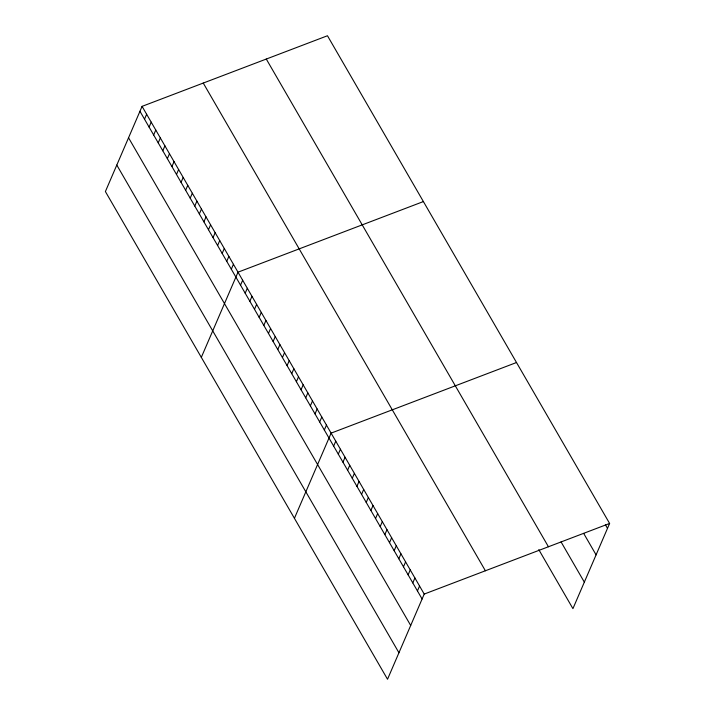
<?xml version="1.0" encoding="UTF-8"?>
<svg xmlns="http://www.w3.org/2000/svg" width="715" height="715" viewBox="0 0 715 715"><rect width="100%" height="100%" fill="white"/><g stroke="black" fill="none" stroke-linecap="round" stroke-linejoin="round"><path stroke-width="1.07" d="M142.071 106.365L105.391 191.548L387.53 679.25L424.218 594.076L609.609 523.452L327.47 35.75L142.071 106.365L424.218 594.076M144.528 119.182L146.638 114.266M149.095 127.073L151.214 122.158M153.662 134.974L155.781 130.059M158.23 142.866L160.348 137.95M162.797 150.767L164.915 145.851M167.364 158.659L169.482 153.743M171.931 166.559L174.049 161.644M176.498 174.451L178.616 169.535M181.065 182.352L183.183 177.436M185.641 190.244L187.75 185.328M190.208 198.144L192.326 193.229M194.775 206.036L196.893 201.121M199.342 213.937L201.46 209.021M203.909 221.829L206.027 216.913M208.476 229.73L210.594 224.805M213.043 237.621L215.161 232.706M217.61 245.522L219.728 240.597M222.177 253.414L224.296 248.498M226.744 261.315L228.863 256.39M231.32 269.206L233.43 264.291M201.317 357.366L238.006 272.183L423.396 201.567M240.544 285.151L242.653 280.235M245.191 293.195L247.31 288.279M249.848 301.247L251.966 296.332M254.504 309.291L256.622 304.376M259.161 317.335L261.279 312.419M263.817 325.388L265.935 320.472M268.474 333.431L270.592 328.516M273.13 341.484L275.248 336.559M277.786 349.528L279.905 344.612M282.434 357.572L284.552 352.656M287.09 365.624L289.209 360.709M291.747 373.668L293.865 368.752M296.403 381.712L298.521 376.796M301.06 389.764L303.178 384.849M305.716 397.808L307.834 392.893M310.373 405.861L312.491 400.936M315.029 413.905L317.147 408.989M319.677 421.948L321.795 417.033M324.333 430.001L326.451 425.085M294.428 518.303L331.108 433.129L516.507 362.514M333.646 446.089L335.764 441.173M338.302 454.141L340.42 449.226M342.959 462.185L345.077 457.269M347.615 470.238L349.733 465.313M352.272 478.281L354.39 473.366M356.928 486.325L359.037 481.41M361.576 494.378L363.694 489.462M366.232 502.422L368.35 497.506M370.888 510.465L373.007 505.55M375.545 518.518L377.663 513.602M380.201 526.562L382.319 521.646M384.858 534.614L386.976 529.69M389.514 542.658L391.632 537.743M394.171 550.702L396.28 545.786M398.818 558.755L400.936 553.839M403.475 566.798L405.593 561.883M408.131 574.851L410.249 569.927M412.787 582.895L414.906 577.979M417.444 590.939L419.562 586.023M609.609 523.452L572.929 608.635L538.788 549.621M605.426 524.792L607.491 528.367M583.672 533.399L596.087 554.858M561.061 541.907L584.334 582.144M266.284 59.05L548.432 546.76M203.257 83.065L485.396 570.767M139.952 111.281L422.1 598.991M128.548 137.772L410.696 625.473M116.795 165.058L398.943 652.759"/></g></svg>
